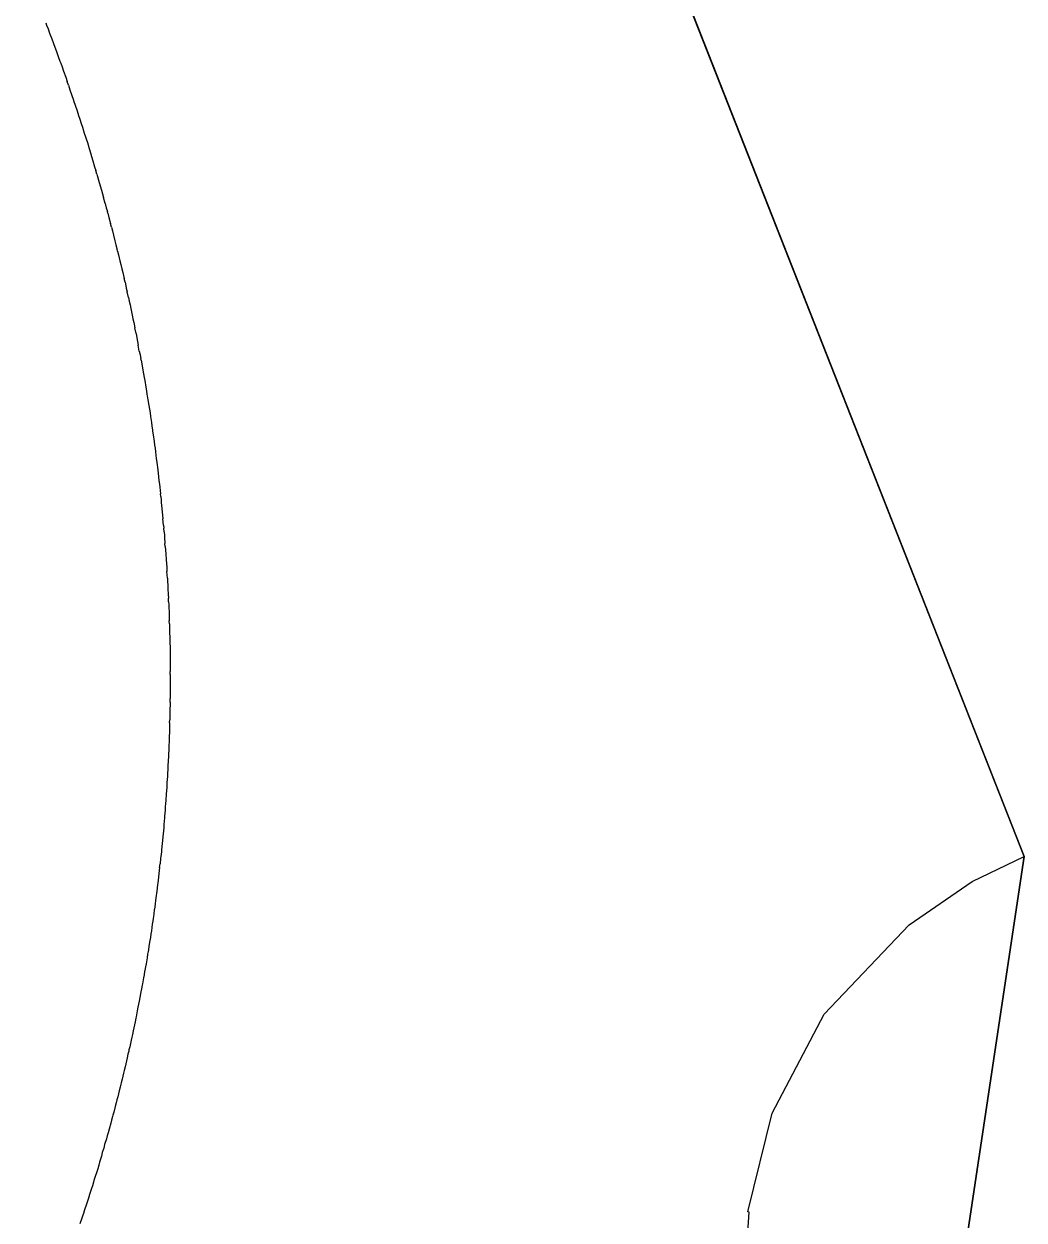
# Model space of a CAD drawing. Header units: metres. Extents: x 708058 to 716328, y 4237327 to 4243479.
# Drawn here: x 711654 to 712334, y 4240027 to 4240841 of the extents above; entities that cross this region are included whole.
import ezdxf

# ---------------------------------------------------------------- set-up
doc = ezdxf.new("R2010")
doc.units = ezdxf.units.M

msp = doc.modelspace()

# ---------------------------------------------------------------- linework, layer by layer
at = {"layer": 'AUX_DME IAT'}
for points in [[(711345.97, 4242786.67, 129.2), (712334.11, 4240273.99, 48.2), (711345.97, 4242786.67, 129.2)], [(711345.97, 4242786.67, 129.2), (712334.11, 4240273.99, 48.2), (711345.97, 4242786.67, 129.2)], [(712257.01, 4239760.12, 48.2), (712229.16, 4239786.99, 48.2), (712191.9, 4239831.44, 48.2), (712163.54, 4239886.57, 48.2), (712147.39, 4239944.36, 48.2), (712143.85, 4239984.2, 48.2), (712147.11, 4240032.09, 48.2), (712146.24, 4240032.2, 48.2), (712162.66, 4240099.46, 48.2), (712198.19, 4240166.64, 48.2), (712255.95, 4240227.63, 48.2), (712298.88, 4240256.98, 48.2), (712334.11, 4240273.99, 48.2), (712257.01, 4239760.12, 48.2)]]:
    msp.add_polyline3d(points, dxfattribs=at)
at = {"layer": 'FINAL_AUX_DME IAT'}
msp.add_polyline3d([(711944.38, 4241265, 0), (712334.11, 4240273.99, 0), (712257.01, 4239760.12, 0)], dxfattribs=at)
at = {"layer": 'FINAL_AUX_LOC IAT'}
msp.add_polyline3d([(712257.01, 4239760.12, 0), (712334.11, 4240273.99, 0), (711944.38, 4241265, 0)], dxfattribs=at)
at = {"layer": 'INTERSECTIONS'}
for points in [[(711668.44, 4240841.5, 84.35), (711668.94, 4240840, 84.34)], [(711668.94, 4240840, 84.34), (711670, 4240837.5, 84.31)], [(711670, 4240837.5, 84.31), (711671.06, 4240834.5, 84.28)], [(711671.06, 4240834.5, 84.28), (711672.56, 4240830.5, 84.24)], [(711672.56, 4240830.5, 84.24), (711673.62, 4240827.5, 84.21)], [(711673.62, 4240827.5, 84.21), (711674.62, 4240825, 84.18)], [(711674.62, 4240825, 84.18), (711675.69, 4240822, 84.15)], [(711675.69, 4240822, 84.15), (711677.12, 4240818, 84.11)], [(711677.12, 4240818, 84.11), (711678.12, 4240815.5, 84.08)], [(711678.12, 4240815.5, 84.08), (711678.62, 4240814, 84.07)], [(711678.62, 4240814, 84.07), (711679.56, 4240811.5, 84.04)], [(711679.56, 4240811.5, 84.04), (711680.56, 4240808.5, 84.01)], [(711680.56, 4240808.5, 84.01), (711682, 4240804.5, 83.97)], [(711682, 4240804.5, 83.97), (711682.94, 4240801.5, 83.94)], [(711683.88, 4240799, 83.92), (711682.94, 4240801.5, 83.94)], [(711683.88, 4240799, 83.92), (711684.88, 4240796, 83.89)], [(711684.88, 4240796, 83.89), (711686.19, 4240792, 83.85)], [(711686.19, 4240792, 83.85), (711687.12, 4240789.5, 83.83)], [(711687.12, 4240789.5, 83.83), (711687.56, 4240788, 83.81)], [(711687.56, 4240788, 83.81), (711688.5, 4240785.5, 83.79)], [(711688.5, 4240785.5, 83.79), (711689.81, 4240781.5, 83.75)], [(711689.81, 4240781.5, 83.75), (711690.75, 4240778.5, 83.72)], [(711690.75, 4240778.5, 83.72), (711691.62, 4240776, 83.7)], [(711691.62, 4240776, 83.7), (711692.5, 4240773, 83.67)], [(711692.5, 4240773, 83.67), (711693.38, 4240770.5, 83.65)], [(711693.38, 4240770.5, 83.65), (711694.62, 4240766.5, 83.61)], [(711694.62, 4240766.5, 83.61), (711695.5, 4240764, 83.58)], [(711695.5, 4240764, 83.58), (711695.94, 4240762.5, 83.57)], [(711695.94, 4240762.5, 83.57), (711696.75, 4240760, 83.55)], [(711696.75, 4240760, 83.55), (711698, 4240756, 83.51)], [(711698, 4240756, 83.51), (711698.81, 4240753, 83.49)], [(711698.81, 4240753, 83.49), (711699.62, 4240750.5, 83.46)], [(711699.62, 4240750.5, 83.46), (711700.44, 4240747.5, 83.44)], [(711700.44, 4240747.5, 83.44), (711701.62, 4240743.5, 83.4)], [(711701.62, 4240743.5, 83.4), (711702.44, 4240741, 83.38)], [(711703.25, 4240738.5, 83.36), (711702.44, 4240741, 83.38)], [(711703.25, 4240738.5, 83.36), (711703.62, 4240737, 83.34)], [(711703.62, 4240737, 83.34), (711704.38, 4240734.5, 83.32)], [(711704.38, 4240734.5, 83.32), (711705.56, 4240730.5, 83.29)], [(711705.56, 4240730.5, 83.29), (711706.31, 4240727.5, 83.26)], [(711706.31, 4240727.5, 83.26), (711707.06, 4240725, 83.24)], [(711707.06, 4240725, 83.24), (711707.75, 4240722.5, 83.22)], [(711708.88, 4240718.5, 83.18), (711707.75, 4240722.5, 83.22)], [(711708.88, 4240718.5, 83.18), (711709.62, 4240715.5, 83.16)], [(711709.62, 4240715.5, 83.16), (711710.38, 4240713, 83.14)], [(711710.69, 4240712, 83.13), (711710.38, 4240713, 83.14)], [(711710.69, 4240712, 83.13), (711711.38, 4240709, 83.11)], [(711711.38, 4240709, 83.11), (711712.44, 4240705, 83.07)], [(711713.12, 4240702.5, 83.05), (711712.44, 4240705, 83.07)], [(711713.12, 4240702.5, 83.05), (711713.81, 4240700, 83.03)], [(711713.81, 4240700, 83.03), (711714.5, 4240697, 83.01)], [(711714.5, 4240697, 83.01), (711715.56, 4240693, 82.98)], [(711715.56, 4240693, 82.98), (711716.19, 4240690.5, 82.96)], [(711716.19, 4240690.5, 82.96), (711716.88, 4240688, 82.94)], [(711716.88, 4240688, 82.94), (711717, 4240687.5, 82.93)], [(711717.31, 4240686, 82.92), (711717, 4240687.5, 82.93)], [(711717.31, 4240686, 82.92), (711717.94, 4240683.5, 82.9)], [(711717.94, 4240683.5, 82.9), (711718.94, 4240679.5, 82.87)], [(711718.94, 4240679.5, 82.87), (711719.56, 4240677, 82.85)], [(711719.56, 4240677, 82.85), (711720.19, 4240674, 82.83)], [(711720.19, 4240674, 82.83), (711720.81, 4240671.5, 82.81)], [(711720.81, 4240671.5, 82.81), (711721.75, 4240667.5, 82.78)], [(711722.38, 4240665, 82.76), (711721.75, 4240667.5, 82.78)], [(711722.38, 4240665, 82.76), (711722.94, 4240662.5, 82.74)], [(711722.94, 4240662.5, 82.74), (711723.19, 4240661, 82.73)], [(711723.19, 4240661, 82.73), (711723.81, 4240658.5, 82.71)], [(711724.69, 4240654.5, 82.68), (711723.81, 4240658.5, 82.71)], [(711724.69, 4240654.5, 82.68), (711725.25, 4240652, 82.66)], [(711725.25, 4240652, 82.66), (711725.81, 4240649.5, 82.64)], [(711725.81, 4240649.5, 82.64), (711726.38, 4240647, 82.63)], [(711726.38, 4240647, 82.63), (711727.25, 4240642.5, 82.6)], [(711727.25, 4240642.5, 82.6), (711727.75, 4240640, 82.58)], [(711727.75, 4240640, 82.58), (711728.31, 4240637.5, 82.56)], [(711728.31, 4240637.5, 82.56), (711728.5, 4240636.5, 82.55)], [(711728.5, 4240636.5, 82.55), (711729.06, 4240634, 82.54)], [(711729.88, 4240630, 82.51), (711729.06, 4240634, 82.54)], [(711729.88, 4240630, 82.51), (711730.38, 4240627, 82.49)], [(711730.38, 4240627, 82.49), (711730.88, 4240624.5, 82.47)], [(711730.88, 4240624.5, 82.47), (711731.38, 4240622, 82.45)], [(711732.12, 4240618, 82.43), (711731.38, 4240622, 82.45)], [(711732.12, 4240618, 82.43), (711732.62, 4240615.5, 82.41)], [(711732.62, 4240615.5, 82.41), (711733.06, 4240613, 82.39)], [(711733.31, 4240612, 82.39), (711733.06, 4240613, 82.39)], [(711733.31, 4240612, 82.39), (711733.75, 4240609.5, 82.37)], [(711733.75, 4240609.5, 82.37), (711734.5, 4240605, 82.34)], [(711734.5, 4240605, 82.34), (711734.94, 4240602.5, 82.33)], [(711734.94, 4240602.5, 82.33), (711735.38, 4240600, 82.31)], [(711735.38, 4240600, 82.31), (711735.81, 4240598, 82.29)], [(711735.81, 4240598, 82.29), (711736.5, 4240593.5, 82.27)], [(711736.5, 4240593.5, 82.27), (711736.94, 4240591, 82.25)], [(711736.94, 4240591, 82.25), (711737.31, 4240588.5, 82.24)], [(711737.31, 4240588.5, 82.24), (711737.5, 4240587.5, 82.23)], [(711737.5, 4240587.5, 82.23), (711737.94, 4240585, 82.21)], [(711737.94, 4240585, 82.21), (711738.56, 4240581, 82.19)], [(711738.56, 4240581, 82.19), (711738.94, 4240578.5, 82.17)], [(711738.94, 4240578.5, 82.17), (711739.38, 4240576, 82.16)], [(711739.38, 4240576, 82.16), (711739.69, 4240573.5, 82.14)], [(711739.69, 4240573.5, 82.14), (711740.31, 4240569.5, 82.12)], [(711740.31, 4240569.5, 82.12), (711740.69, 4240567, 82.11)], [(711740.69, 4240567, 82.11), (711741.06, 4240564.5, 82.09)], [(711741.06, 4240564.5, 82.09), (711741.19, 4240563.5, 82.08)], [(711741.19, 4240563.5, 82.08), (711741.56, 4240561, 82.07)], [(711741.56, 4240561, 82.07), (711742.12, 4240556.5, 82.05)], [(711742.12, 4240556.5, 82.05), (711742.5, 4240554, 82.03)], [(711742.5, 4240554, 82.03), (711742.81, 4240552, 82.02)], [(711742.81, 4240552, 82.02), (711743.12, 4240549.5, 82.01)], [(711743.12, 4240549.5, 82.01), (711743.62, 4240545, 81.98)], [(711743.62, 4240545, 81.98), (711743.94, 4240542.5, 81.97)], [(711743.94, 4240542.5, 81.97), (711744.25, 4240540.5, 81.96)], [(711744.25, 4240540.5, 81.96), (711744.38, 4240539, 81.95)], [(711744.38, 4240539, 81.95), (711744.88, 4240535, 81.93)], [(711744.88, 4240535, 81.93), (711745.19, 4240532.5, 81.92)], [(711745.19, 4240532.5, 81.92), (711745.44, 4240530, 81.9)], [(711745.44, 4240530, 81.9), (711745.75, 4240527.5, 81.89)], [(711745.75, 4240527.5, 81.89), (711746, 4240525.5, 81.88)], [(711746, 4240525.5, 81.88), (711746.44, 4240521, 81.86)], [(711746.69, 4240519, 81.84), (711746.44, 4240521, 81.86)], [(711746.69, 4240519, 81.84), (711746.94, 4240516.5, 81.83)], [(711746.94, 4240516.5, 81.83), (711747.06, 4240515, 81.83)], [(711747.06, 4240515, 81.83), (711747.5, 4240511, 81.81)], [(711747.5, 4240511, 81.81), (711747.75, 4240508.5, 81.79)], [(711747.75, 4240508.5, 81.79), (711747.94, 4240506.5, 81.78)], [(711747.94, 4240506.5, 81.78), (711748.19, 4240504, 81.77)], [(711748.56, 4240499.5, 81.75), (711748.19, 4240504, 81.77)], [(711748.56, 4240499.5, 81.75), (711748.75, 4240497.5, 81.74)], [(711748.94, 4240495, 81.73), (711748.75, 4240497.5, 81.74)], [(711748.94, 4240495, 81.73), (711749.19, 4240492.5, 81.72)], [(711749.19, 4240492.5, 81.72), (711749.25, 4240491.5, 81.71)], [(711749.25, 4240491.5, 81.71), (711749.56, 4240487, 81.69)], [(711749.75, 4240485, 81.68), (711749.56, 4240487, 81.69)], [(711749.75, 4240485, 81.68), (711749.94, 4240482.5, 81.67)], [(711749.94, 4240482.5, 81.67), (711750.12, 4240480, 81.66)], [(711750.12, 4240480, 81.66), (711750.44, 4240476, 81.64)], [(711750.44, 4240476, 81.64), (711750.56, 4240473.5, 81.63)], [(711750.56, 4240473.5, 81.63), (711750.75, 4240471, 81.62)], [(711750.75, 4240471, 81.62), (711750.88, 4240469, 81.61)], [(711750.88, 4240469, 81.61), (711750.94, 4240468, 81.61)], [(711751.19, 4240463.5, 81.59), (711750.94, 4240468, 81.61)], [(711751.19, 4240463.5, 81.59), (711751.31, 4240461, 81.58)], [(711751.31, 4240461, 81.58), (711751.44, 4240459, 81.57)], [(711751.44, 4240459, 81.57), (711751.56, 4240456.5, 81.56)], [(711751.56, 4240456.5, 81.56), (711751.81, 4240452.5, 81.55)], [(711751.81, 4240452.5, 81.55), (711751.88, 4240450, 81.54)], [(711752, 4240447.5, 81.53), (711751.88, 4240450, 81.54)], [(711752, 4240447.5, 81.53), (711752.12, 4240445.5, 81.52)], [(711752.12, 4240445.5, 81.52), (711752.12, 4240444, 81.52)], [(711752.12, 4240444, 81.52), (711752.31, 4240440, 81.5)], [(711752.31, 4240440, 81.5), (711752.44, 4240437.5, 81.49)], [(711752.44, 4240437.5, 81.49), (711752.5, 4240435.5, 81.48)], [(711752.5, 4240435.5, 81.48), (711752.5, 4240434.5, 81.48)], [(711752.56, 4240432.5, 81.47), (711752.5, 4240434.5, 81.48)], [(711752.56, 4240432.5, 81.47), (711752.62, 4240430, 81.46)], [(711752.62, 4240430, 81.46), (711752.75, 4240426, 81.45)], [(711752.75, 4240426, 81.45), (711752.81, 4240423.5, 81.44)], [(711752.81, 4240423.5, 81.44), (711752.88, 4240421, 81.43)], [(711752.88, 4240421, 81.43), (711752.88, 4240420, 81.43)], [(711752.88, 4240420, 81.43), (711753, 4240416, 81.41)], [(711753, 4240416, 81.41), (711753, 4240413.5, 81.41)], [(711753, 4240413.5, 81.41), (711753.06, 4240411.5, 81.4)], [(711753.06, 4240411.5, 81.4), (711753.06, 4240409, 81.39)], [(711753.06, 4240409, 81.39), (711753.12, 4240405, 81.38)], [(711753.12, 4240405, 81.38), (711753.12, 4240402.5, 81.37)], [(711753.12, 4240402.5, 81.37), (711753.12, 4240400, 81.36)], [(711753.12, 4240398, 81.36), (711753.12, 4240400, 81.36)], [(711753.12, 4240398, 81.36), (711753.12, 4240397, 81.35)], [(711753.12, 4240397, 81.35), (711753.12, 4240392.5, 81.34)], [(711753.12, 4240392.5, 81.34), (711753.12, 4240390.5, 81.34)], [(711753.12, 4240390.5, 81.34), (711753.12, 4240388, 81.33)], [(711753.12, 4240388, 81.33), (711753.12, 4240385.5, 81.32)], [(711753.06, 4240379, 81.3), (711753, 4240377, 81.3)], [(711753.12, 4240385.5, 81.32), (711753.06, 4240381.5, 81.31)], [(711753.06, 4240379, 81.3), (711753.06, 4240381.5, 81.31)], [(711752.94, 4240373.5, 81.29), (711752.88, 4240369.5, 81.28)], [(711753, 4240377, 81.3), (711752.94, 4240374.5, 81.29)], [(711752.94, 4240374.5, 81.29), (711752.94, 4240373.5, 81.29)], [(711752.69, 4240362.5, 81.26), (711752.56, 4240358.5, 81.25)], [(711752.75, 4240365, 81.27), (711752.69, 4240362.5, 81.26)], [(711752.75, 4240365, 81.27), (711752.81, 4240367, 81.27)], [(711752.88, 4240369.5, 81.28), (711752.81, 4240367, 81.27)], [(711752.38, 4240354, 81.24), (711752.31, 4240351.5, 81.24)], [(711752.5, 4240356, 81.25), (711752.38, 4240354, 81.24)], [(711752.56, 4240358.5, 81.25), (711752.5, 4240356, 81.25)], [(711752.12, 4240346.5, 81.23), (711752, 4240344, 81.22)], [(711752.25, 4240350.5, 81.23), (711752.12, 4240346.5, 81.23)], [(711752.31, 4240351.5, 81.24), (711752.25, 4240350.5, 81.23)], [(711751.81, 4240339.5, 81.21), (711751.56, 4240335.5, 81.2)], [(711751.88, 4240342, 81.22), (711751.81, 4240339.5, 81.21)], [(711752, 4240344, 81.22), (711751.88, 4240342, 81.22)], [(711751.31, 4240331, 81.19), (711751.19, 4240328.5, 81.19)], [(711751.44, 4240333, 81.2), (711751.31, 4240331, 81.19)], [(711751.56, 4240335.5, 81.2), (711751.44, 4240333, 81.2)], [(711750.88, 4240323.5, 81.18), (711750.75, 4240321, 81.18)], [(711750.94, 4240324.5, 81.18), (711750.88, 4240323.5, 81.18)], [(711751.19, 4240328.5, 81.19), (711750.94, 4240324.5, 81.18)], [(711750.44, 4240316.5, 81.17), (711750.19, 4240312.5, 81.16)], [(711750.62, 4240319, 81.17), (711750.44, 4240316.5, 81.17)], [(711750.75, 4240321, 81.18), (711750.62, 4240319, 81.17)], [(711749.62, 4240305.5, 81.15), (711749.31, 4240301.5, 81.15)], [(711749.81, 4240308, 81.16), (711749.62, 4240305.5, 81.15)], [(711750, 4240310, 81.16), (711749.81, 4240308, 81.16)], [(711750.19, 4240312.5, 81.16), (711750, 4240310, 81.16)], [(711749.06, 4240298, 81.14), (711748.88, 4240296, 81.14)], [(711749.25, 4240300.5, 81.15), (711749.06, 4240298, 81.14)], [(711749.31, 4240301.5, 81.15), (711749.25, 4240300.5, 81.15)], [(711748.31, 4240289.5, 81.13), (711748.06, 4240287.5, 81.13)], [(711748.69, 4240293.5, 81.14), (711748.31, 4240289.5, 81.13)], [(711748.88, 4240296, 81.14), (711748.69, 4240293.5, 81.14)], [(711747.62, 4240283, 81.13), (711747.25, 4240278.5, 81.12)], [(711747.88, 4240285, 81.13), (711747.62, 4240283, 81.13)], [(711748.06, 4240287.5, 81.13), (711747.88, 4240285, 81.13)], [(711746.62, 4240273, 81.12), (711746.19, 4240269, 81.11)], [(711746.88, 4240275.5, 81.12), (711746.62, 4240273, 81.12)], [(711747.12, 4240277.5, 81.12), (711746.88, 4240275.5, 81.12)], [(711747.25, 4240278.5, 81.12), (711747.12, 4240277.5, 81.12)], [(711745.69, 4240264.5, 81.11), (711745.44, 4240262.5, 81.11)], [(711745.94, 4240266.5, 81.11), (711745.69, 4240264.5, 81.11)], [(711745.94, 4240266.5, 81.11), (711746.19, 4240269, 81.11)], [(711745.19, 4240260, 81.11), (711744.69, 4240256, 81.1)], [(711745.44, 4240262.5, 81.11), (711745.19, 4240260, 81.11)], [(711744, 4240250.5, 81.1), (711743.44, 4240246, 81.1)], [(711744.31, 4240252.5, 81.1), (711744, 4240250.5, 81.1)], [(711744.56, 4240255, 81.1), (711744.31, 4240252.5, 81.1)], [(711744.69, 4240256, 81.1), (711744.56, 4240255, 81.1)], [(711742.88, 4240242, 81.1), (711742.56, 4240239.5, 81.1)], [(711743.19, 4240244, 81.1), (711742.88, 4240242, 81.1)], [(711743.44, 4240246, 81.1), (711743.19, 4240244, 81.1)], [(711741.56, 4240232, 81.1), (711741.25, 4240230, 81.1)], [(711741.69, 4240233, 81.1), (711741.56, 4240232, 81.1)], [(711742.25, 4240237.5, 81.1), (711741.69, 4240233, 81.1)], [(711742.56, 4240239.5, 81.1), (711742.25, 4240237.5, 81.1)], [(711740.31, 4240223.5, 81.1), (711739.94, 4240221.5, 81.1)], [(711740.88, 4240228, 81.1), (711740.31, 4240223.5, 81.1)], [(711741.25, 4240230, 81.1), (711740.88, 4240228, 81.1)], [(711739.25, 4240217, 81.1), (711738.62, 4240213, 81.1)], [(711739.62, 4240219, 81.1), (711739.25, 4240217, 81.1)], [(711739.94, 4240221.5, 81.1), (711739.62, 4240219, 81.1)], [(711737.75, 4240207.5, 81.1), (711737.38, 4240205, 81.1)], [(711738.06, 4240209.5, 81.1), (711737.75, 4240207.5, 81.1)], [(711738.25, 4240210.5, 81.1), (711738.06, 4240209.5, 81.1)], [(711738.62, 4240213, 81.1), (711738.25, 4240210.5, 81.1)], [(711736.69, 4240201, 81.1), (711736.25, 4240199, 81.1)], [(711737.38, 4240205, 81.1), (711736.69, 4240201, 81.1)], [(711735, 4240191.5, 81.1), (711734.25, 4240187.5, 81.11)], [(711735.38, 4240193.5, 81.1), (711735, 4240191.5, 81.1)], [(711735.75, 4240196, 81.1), (711735.38, 4240193.5, 81.1)], [(711735.88, 4240196.5, 81.1), (711735.75, 4240196, 81.1)], [(711736.25, 4240199, 81.1), (711735.88, 4240196.5, 81.1)], [(711733.62, 4240184, 81.11), (711733.25, 4240182, 81.11)], [(711734.06, 4240186.5, 81.11), (711733.62, 4240184, 81.11)], [(711734.25, 4240187.5, 81.11), (711734.06, 4240186.5, 81.11)], [(711732, 4240175.5, 81.12), (711731.62, 4240173.5, 81.12)], [(711732.44, 4240178, 81.11), (711732, 4240175.5, 81.12)], [(711733.25, 4240182, 81.11), (711732.44, 4240178, 81.11)], [(711730.69, 4240169, 81.12), (711729.88, 4240165, 81.13)], [(711731.19, 4240171.5, 81.12), (711730.69, 4240169, 81.12)], [(711731.62, 4240173.5, 81.12), (711731.19, 4240171.5, 81.12)], [(711728.75, 4240159.5, 81.13), (711727.88, 4240155.5, 81.14)], [(711729.25, 4240161.5, 81.13), (711728.75, 4240159.5, 81.13)], [(711729.69, 4240164, 81.13), (711729.25, 4240161.5, 81.13)], [(711729.88, 4240165, 81.13), (711729.69, 4240164, 81.13)], [(711726.94, 4240151, 81.14), (711726.5, 4240149, 81.15)], [(711727.44, 4240153, 81.14), (711726.94, 4240151, 81.14)], [(711727.88, 4240155.5, 81.14), (711727.44, 4240153, 81.14)], [(711725.06, 4240142.5, 81.16), (711724.88, 4240141.5, 81.16)], [(711725.56, 4240144.5, 81.15), (711725.06, 4240142.5, 81.16)], [(711726.5, 4240149, 81.15), (711725.56, 4240144.5, 81.15)], [(711723.88, 4240137, 81.16), (711722.88, 4240133, 81.17)], [(711724.38, 4240139.5, 81.16), (711723.88, 4240137, 81.16)], [(711724.88, 4240141.5, 81.16), (711724.38, 4240139.5, 81.16)], [(711721.31, 4240126.5, 81.18), (711720.38, 4240122.5, 81.19)], [(711721.88, 4240128.5, 81.18), (711721.31, 4240126.5, 81.18)], [(711722.38, 4240131, 81.17), (711721.88, 4240128.5, 81.18)], [(711722.88, 4240133, 81.17), (711722.38, 4240131, 81.17)], [(711719.56, 4240119, 81.2), (711719, 4240117, 81.2)], [(711719.81, 4240120, 81.19), (711719.56, 4240119, 81.2)], [(711720.38, 4240122.5, 81.19), (711719.81, 4240120, 81.19)], [(711717.44, 4240110.5, 81.21), (711716.88, 4240108.5, 81.22)], [(711718.44, 4240114.5, 81.2), (711717.44, 4240110.5, 81.21)], [(711719, 4240117, 81.2), (711718.44, 4240114.5, 81.2)], [(711715.75, 4240104, 81.23), (711714.69, 4240100, 81.24)], [(711716.31, 4240106.5, 81.22), (711715.75, 4240104, 81.23)], [(711716.88, 4240108.5, 81.22), (711716.31, 4240106.5, 81.22)], [(711713.25, 4240094.5, 81.25), (711712.62, 4240092.5, 81.25)], [(711713.81, 4240097, 81.24), (711713.25, 4240094.5, 81.25)], [(711714.06, 4240098, 81.24), (711713.81, 4240097, 81.24)], [(711714.69, 4240100, 81.24), (711714.06, 4240098, 81.24)], [(711710.94, 4240086, 81.27), (711710.31, 4240084, 81.27)], [(711711.5, 4240088.5, 81.26), (711710.94, 4240086, 81.27)], [(711712.62, 4240092.5, 81.25), (711711.5, 4240088.5, 81.26)], [(711708.5, 4240078, 81.29), (711707.88, 4240075.5, 81.3)], [(711709.69, 4240082, 81.28), (711708.5, 4240078, 81.29)], [(711710.31, 4240084, 81.27), (711709.69, 4240082, 81.28)], [(711706.31, 4240070, 81.31), (711705.12, 4240066, 81.32)], [(711706.94, 4240072.5, 81.31), (711706.31, 4240070, 81.31)], [(711707.62, 4240074.5, 81.3), (711706.94, 4240072.5, 81.31)], [(711707.88, 4240075.5, 81.3), (711707.62, 4240074.5, 81.3)], [(711703.81, 4240061.5, 81.34), (711703.12, 4240059.5, 81.34)], [(711704.5, 4240064, 81.33), (711703.81, 4240061.5, 81.34)], [(711705.12, 4240066, 81.32), (711704.5, 4240064, 81.33)], [(711700.94, 4240052.5, 81.37), (711700.25, 4240050, 81.37)], [(711701.25, 4240053.5, 81.36), (711700.94, 4240052.5, 81.37)], [(711701.94, 4240055.5, 81.36), (711701.25, 4240053.5, 81.36)], [(711703.12, 4240059.5, 81.34), (711701.94, 4240055.5, 81.36)], [(711699.56, 4240048, 81.38), (711698.25, 4240044, 81.39)], [(711700.25, 4240050, 81.37), (711699.56, 4240048, 81.38)], [(711696.12, 4240037.5, 81.42), (711694.81, 4240033.5, 81.43)], [(711696.88, 4240039.5, 81.41), (711696.12, 4240037.5, 81.42)], [(711697.56, 4240041.5, 81.4), (711696.88, 4240039.5, 81.41)], [(711698.25, 4240044, 81.39), (711697.56, 4240041.5, 81.4)], [(711693.75, 4240030, 81.44), (711693, 4240028, 81.45)], [(711694.12, 4240031, 81.44), (711693.75, 4240030, 81.44)], [(711694.81, 4240033.5, 81.43), (711694.12, 4240031, 81.44)], [(711693, 4240028, 81.45), (711691.69, 4240024, 81.46)]]:
    msp.add_polyline3d(points, dxfattribs=at)

doc.saveas('drawing.dxf')
